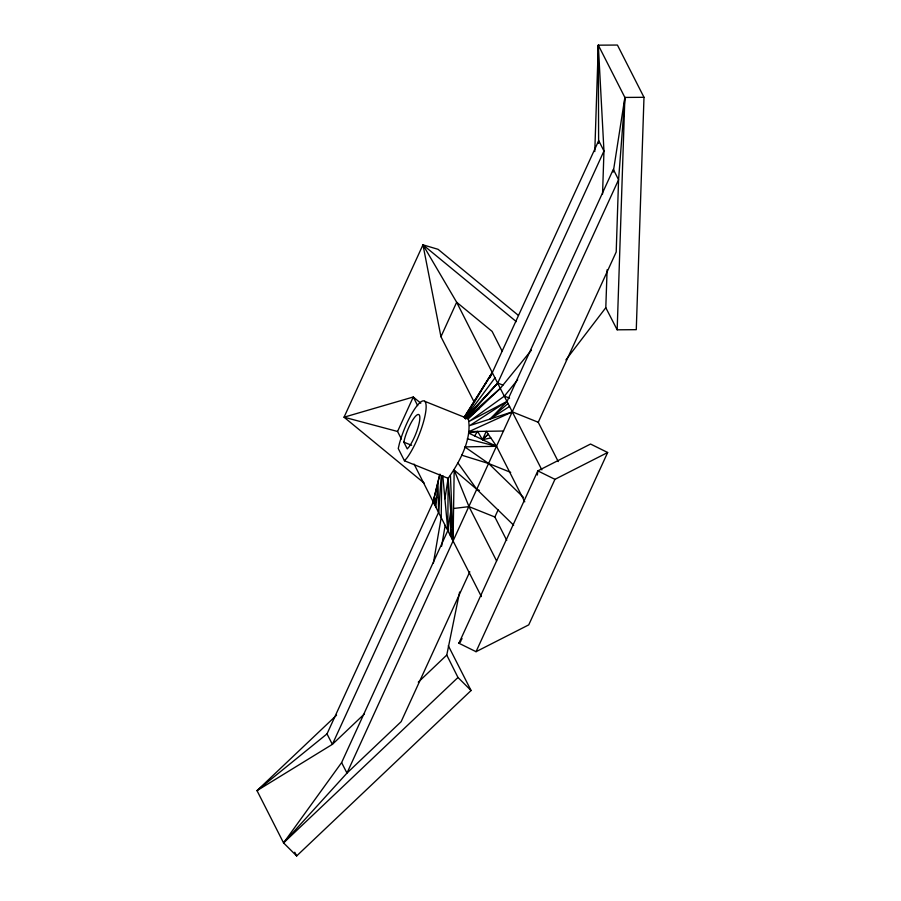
<?xml version="1.0" encoding="UTF-8"?>
<svg xmlns="http://www.w3.org/2000/svg" width="901" height="901" viewBox="0 0 901 901"><rect width="100%" height="100%" fill="white"/><g stroke="black" fill="none" stroke-linecap="round" stroke-linejoin="round"><path stroke-width="1.35" d="M424.653 401.272L468.306 418.807C472.225 439.215 459.701 461.898 448.135 478.33L447.82 530.61L341.603 762.618L283.567 842.897L296.654 855.95L471.065 690.526L448.304 645.735M481.371 596.575L433.505 502.51L433.561 501.215L436.703 497.262L434.823 505.056L434.44 500.111L434.102 503.682L433.561 501.215L327.007 733.887L257.01 790.639L283.567 842.897L457.978 677.473L446.761 655.061L459.634 592.002M441.772 475.796L441.208 517.557L433.347 563.339M283.567 842.897L346.975 773.092L453.068 540.96L454.183 470.063L476.843 489.367L513.671 525.215M451.998 538.899L452.189 529.788L450.421 535.802L450.737 511.43L447.82 530.61L442.785 475.604M602.555 194.075L603.963 151.03L598.309 45.174L617.422 45.05L643.99 97.308L636.275 329.676L617.162 329.811L605.799 307.691L607.105 269.782M594.784 151.559L598.309 45.174L624.877 97.432L617.162 329.811M598.624 143.383L598.309 45.174M613.232 172.114L624.877 97.432L643.99 97.308M336.569 715.18L257.01 790.639L332.368 744.361L438.596 512.354L441.208 475.874M624.877 97.432L618.57 179.761L616.205 251.976L538.246 422.265L558.237 461.582M435.881 507.094L437.954 482.136L438.596 512.354M537.334 475.03L537.829 470.874L590.538 444.035L607.657 452.505L528.741 624.866L476.043 651.693L458.924 643.235L537.829 470.874L554.948 479.332L607.657 452.505M444.914 498.794L448.135 478.33L404.47 460.794L398.253 448.518L399.402 443.585A33.923 7.906 -68.1 0 1 418.593 403.952A33.923 7.906 -68.1 0 1 424.889 416.363A33.923 7.906 -68.1 0 1 406.79 458.159L404.47 460.794M441.614 546.209L445.184 525.396M403.839 442.166L404.617 438.798A19.315 4.505 -68.1 0 1 415.552 416.228A19.315 4.505 -68.1 0 1 419.134 423.301A19.315 4.505 -68.1 0 1 408.829 447.099L407.252 448.889L403.839 442.166L411.644 445.297M433.764 503.017L433.144 501.756L439.756 474.658M414.077 464.105L433.144 501.756L439.936 474.095M490.009 377.62L598.715 140.612L603.963 151.03L497.735 383.038L465.603 418.92L500.404 388.263L531.399 350.151M401.373 439.001L397.566 431.478L413.277 397.003L420.79 403.186M474.185 402.128L440.949 336.715L456.661 302.252L422.963 244.835L344.047 417.197L424.382 483.296M509.594 406.396L490.2 418.999L507.094 401.35L613.322 169.343L618.57 179.761L453.068 540.96L448.135 478.33M469.804 571.752L401.136 721.678L346.975 773.092L341.603 762.618M506.734 540.375L494.863 517.016L498.242 509.628M476.043 651.693L554.948 479.332M433.144 501.756L434.879 497.971M523.515 497.442L488.669 463.531L464.792 446.907L496.541 446.299L482.463 439.677L486.292 431.309L496.541 446.299L524.765 501.834M464.792 418.019L492.273 372.597L456.661 302.252L492.115 331.399L502.094 351.086M464.33 417.242L492.273 372.597L541.861 469.883M464.285 417.062L492.273 372.597M462.089 638.663L458.924 643.235L460.794 641.242M474.534 435.859L477.654 431.444L482.418 439.587L488.286 434.214L482.463 439.677L490.831 437.954M465.006 418.165L495.009 377.812M565.929 359.871L605.799 307.691M538.246 422.265L512.376 411.87L469.77 425.565L507.094 401.35L469.522 421.206L504.391 396.102L517.67 379.76M465.4 418.65L497.735 383.038L502.927 385.121M465.198 418.379L497.735 383.038M500.404 388.263L468.306 418.807L467.259 418.672L479.05 408.581L466.65 418.12M418.289 682.158L446.761 655.061M364.466 713.896L332.368 744.361L327.007 733.887M490.2 418.999L508.096 403.445M512.376 411.87L469.004 431.59L503.569 431.016M477.654 431.444L468.666 433.077L482.418 439.587M453.575 508.491L468.993 506.632L494.863 517.016M467.315 438.866L496.541 446.299M397.566 431.478L344.047 417.197L413.277 397.003L417.659 405.641M440.949 336.715L422.963 244.835L438.044 249.307L518.39 315.395M461.605 455.151L488.669 463.531L510.698 472.372M504.391 396.102L509.572 398.174M479.433 490.403L476.843 489.367L457.99 463.046M422.963 244.835L516.329 321.646M457.978 677.473L471.065 690.526M496.597 560.94L468.993 506.632L454.183 470.063M294.751 852.222L296.654 855.95M450.444 475.694L453.068 540.96M470.806 414.922L470.378 416.003L466.2 418.537L470.806 414.922"/></g></svg>
